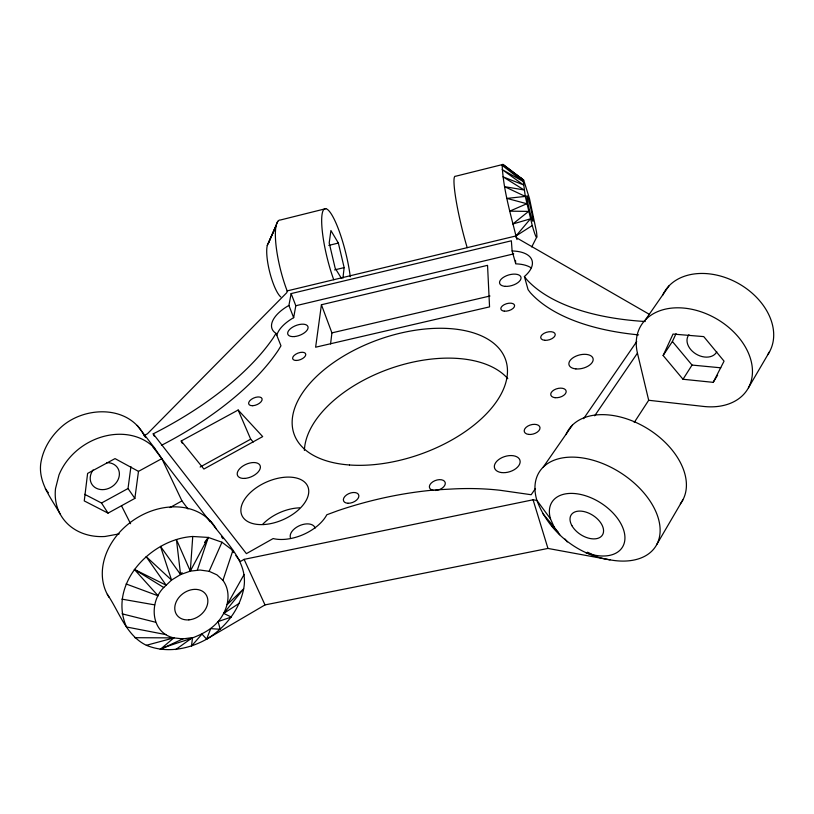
<?xml version="1.0" encoding="UTF-8"?>
<svg xmlns="http://www.w3.org/2000/svg" width="814" height="814" viewBox="0 0 814 814"><rect width="100%" height="100%" fill="white"/><g stroke="black" fill="none" stroke-linecap="round" stroke-linejoin="round"><path stroke-width="1.22" d="M210.348 520.97C224.359 541.514 249.115 560.897 243.671 588.797C239.448 610.124 224.969 628.021 206.624 639.163C188.492 649.369 166.087 653.469 146.378 645.299C125.967 635.419 119.332 611.823 107.316 594.332M146.378 645.299L173.85 637.891C150.702 632.865 148.87 602.329 163.746 587.515L171.55 580.077L180.576 574.552L190.303 571.133L192.745 536.487L208.282 537.433L221.968 542.226L232.906 550.447L222.944 580.382C232.224 593.03 227.696 610.48 218.111 621.57C203.459 638.43 179.599 640.476 160.338 649.318L173.85 637.891L182.926 638.888L192.521 637.586L191.494 646.082L201.984 634.075L206.624 639.163L265.008 604.914L547.954 548.433L610.022 559.849A69.058 43.03 32.7 0 0 658.648 519.525A69.058 43.03 32.7 0 0 582.966 458.007A69.058 43.03 32.7 0 0 536.914 500.417L533.068 499.786L244.108 559.36L240.395 561.477L235.867 555.545M342.918 278.215L344.149 267.603L338.359 243.06L330.911 230.525L329.202 242.938L335.175 268.233L341.422 278.337M330.565 343.986L331.919 332.875L321.418 304.751L487.545 265.333L489.55 306.878L315.629 347.212L321.418 304.751M187.993 508.974L181.96 500.915L161.844 458.638L138.482 471.367L115.028 458.608L87.607 473.412L84.259 500.915L108.048 513.135L134.859 498.402L128.022 488.532L130.922 466.636M134.859 498.402L138.482 471.367M531.125 267.847A35.897 17.898 -16.4 0 0 515.75 263.858L512.118 250.977L511.365 240.791L291.137 293.589L295.808 305.738L293.661 317.684A34.381 16.809 -20.8 0 0 276.76 335.449M291.137 293.589L288.909 305.433A34.575 16.636 -20.8 0 0 276.017 333.374L273.28 337.83A208.995 93.335 -24.5 0 1 153.205 433.842L154.294 436.141M325.753 208.679L280.443 219.994A47.782 11.06 76.1 0 0 275.834 243.457A47.782 11.06 76.1 0 0 287.159 290.903L286.864 292.582L147.415 433.791L144.18 435.531C128.47 404.711 84.229 406.033 60.989 427.279C50.397 436.915 42.766 449.582 40.7 463.878C38.472 482.967 51.353 498.443 60.155 514.021M165.893 634.615L126.496 626.973C107.662 584.35 150.661 539.031 192.745 536.487M197.283 570.339L208.282 537.433L204.538 542.45M206.624 639.163L210.704 628.622L220.207 629.283L218.111 621.57L231.339 617.063L223.718 613.4L243.671 588.797L227.177 604.629L244.058 574.562M280.769 296.957A28.602 6.919 76 0 1 269.098 269.536A28.602 6.919 76 0 1 268.447 242.989L277.798 221.367M182.071 572.547L180.576 574.552L176.435 539.519L190.303 571.133L200.051 570.034L209.127 571.306L221.968 542.226M268.447 242.989L276.058 225.885L267.277 245.523M663.135 355.514L673.036 334.066L703.744 336.609L724.053 361.151L713.217 382.346L683.007 379.263L663.135 355.514L672.405 341.504L676.078 333.608M531.735 246.927L536.762 237.027M190.303 571.133L208.282 537.433M656.725 544.576L682.824 499.959M748.463 387.759L769.576 351.679M713.217 382.346L717.633 375.132M683.007 379.263L692.042 365.069L720.797 367.806M634.238 422.456L648.687 400.274L637.443 353.134A62.098 44.434 30.3 0 1 683.434 308.048A62.098 44.434 30.3 0 1 751.587 363.024A62.098 44.434 30.3 0 1 703.5 406.43L648.687 400.274M594.668 415.801L637.443 353.134M535.49 488.481L531.186 494.729L500.071 490.272A262.179 181.705 -23.7 0 0 451.068 489.061L435.358 489.916A322.303 229.09 -25.5 0 0 337.82 510.693L326.811 514.774A36.711 21.429 -23.6 0 1 273.138 538.563L246.408 553.642L153.205 433.842M583.587 418.681L636.711 341.575M543.264 467.083L572.313 425.213M645.441 319.81L668.986 285.877M467.195 247.66A48.881 5.372 76.7 0 1 455.881 199.043A48.881 5.372 76.7 0 1 455.535 176.272L502.96 164.438L523.076 179.741L525.295 196.408L532.254 225.539A29.558 1.943 76.9 0 0 536.446 231.552L529.466 198.484L523.687 180.128L502.96 164.438L502.157 165.364C503.357 189.357 510.225 212.729 515.995 235.948A49.176 3.785 76.8 0 0 517.022 239.57M175.722 649.562L192.521 637.586M223.718 613.4L239.306 603.255M532.254 225.539L515.995 235.948L287.159 290.903M169.953 507.59L181.96 500.915M200.152 467.022L250.692 439.184L253.235 442.002M84.676 494.312L101.516 503.021L128.022 488.532M181.217 440.985L238.156 410.032L262.688 436.599L203.887 469.047L181.217 440.985L182.244 443.223M160.338 649.318L182.926 638.888M328.795 245.401L338.359 243.06M334.585 269.912L344.149 267.603M295.808 305.738L513.736 253.876M331.919 332.875L489.977 296.001M119.22 533.882L105.026 536.487A57.967 48.158 -32.4 0 1 55.525 488.573L58.995 474.938A57.967 48.158 -32.4 0 1 103.063 436.589A57.967 48.158 -32.4 0 1 154.772 448.321L161.844 458.638M134.809 637.698L173.85 637.891M121.907 599.135L154.711 604.883M122.059 613.817L155.484 622.211M559.778 534.757L554.069 526.902L550.518 518.894L536.914 500.417C548.575 531.583 577.055 554.833 610.022 559.849M126.099 583.964L158.16 595.838L134.371 569.424L166.137 585.195L146.123 556.572L171.55 580.077L160.5 546.367L180.576 574.552M163.746 587.515L134.371 569.424M209.127 571.306L216.931 574.847L222.944 580.382M587.505 552.197L594.179 555.372M649.399 314.367L516.127 237.566L515.995 235.948L530.443 218.844L512.82 223.992L528.591 211.396L509.717 211.162L526.831 203.734L506.919 198.402L525.295 196.408L504.619 186.671L524.074 189.947L503.001 176.831L523.27 184.798L502.167 169.577L522.934 181.329L502.157 165.364L523.687 180.128L510.551 170.981M552.116 526.404L558.211 532.244M542.775 513.573L554.069 526.902M672.405 341.504L692.042 365.069M565.048 539.061L567.277 541.941M512.118 250.977A36.101 17.715 -16.5 0 1 524.399 276.526L526.648 279.467A230.25 108.537 -11.6 0 0 645.268 321.51M137.251 425.417L154.741 448.29M144.18 435.531L145.716 437.545M152.625 446.581L210.083 521.794M221.51 536.762L223.026 538.736M232.092 550.6L233.598 552.574M45.309 488.756L48.331 492.714M502.96 164.438L503.978 165.985M101.516 503.021L108.048 513.135M121.49 505.748L130.576 523.717M244.108 559.36L265.008 604.914M238.156 410.032L250.692 439.184M276.017 333.374L280.972 345.797L278.266 350.285A207.875 94.363 -24.6 0 1 161.426 445.339M288.909 305.433L293.661 317.684M533.068 499.786L547.954 548.433M524.399 276.526L528.093 289.703L530.341 292.674A228.917 109.636 -11.4 0 0 638.603 334.869M515.496 260.439L515.669 262.719M109.178 597.456A63.614 50.672 -34.7 0 1 135.389 518.894A63.614 50.672 -34.7 0 1 216.086 528.642M333.73 279.721A48.067 9.615 76.2 0 1 325.132 208.699A48.067 9.615 76.2 0 1 350.274 276.78M566.025 434.605A67.074 43.569 32.1 0 1 646.804 428.174A67.074 43.569 32.1 0 1 680.331 503.815M662.535 295.482A60.501 44.566 29.5 0 1 738.4 283.455A60.501 44.566 29.5 0 1 767.734 354.67M716.778 351.76A16.382 11.854 30 0 1 695.919 353.968A16.382 11.854 30 0 1 688.959 334.696M106.583 462.657A15.263 12.739 -32.1 0 1 118.763 477.94A15.263 12.739 -32.1 0 1 98.229 489.031A15.263 12.739 -32.1 0 1 93.101 469.932M550.518 518.894A41.829 25.672 32.9 0 1 581.481 494.637A41.829 25.672 32.9 0 1 624.887 536.284A41.829 25.672 32.9 0 1 585.602 552.553M262.688 524.297A35.45 20.94 -24.1 0 1 299.542 507.844M304.385 450.407A110.531 62.24 -19.4 0 1 389.947 368.661A110.531 62.24 -19.4 0 1 507.804 378.652M433.302 490.374A8.262 4.965 -19.3 0 1 432.824 481.796A8.262 4.965 -19.3 0 1 445.197 482.529A8.262 4.965 -19.3 0 1 435.225 490.486M290.344 537.566A13.299 7.916 -23.7 0 1 300.559 525.223A13.299 7.916 -23.7 0 1 315.13 528.062M571.927 525.691A18.59 11.406 32.9 0 0 600.986 536.67A18.59 11.406 32.9 0 0 587.443 512.606A18.59 11.406 32.9 0 0 571.927 525.691M188.879 619.861A17.786 13.828 -35.6 0 0 206.705 595.848A17.786 13.828 -35.6 0 0 178.347 598.198A17.786 13.828 -35.6 0 0 188.879 619.861M527.645 201.872A13.136 0.865 76.9 0 0 532.885 221.266A13.136 0.865 76.9 0 0 529.273 202.269A13.136 0.865 76.9 0 0 527.645 201.872M263.339 524.562A35.989 20.564 -23.8 0 0 308.211 487.617A35.989 20.564 -23.8 0 0 252.849 490.364A35.989 20.564 -23.8 0 0 263.339 524.562M349.481 464.987A112.108 60.999 -19.4 0 0 507.397 368.65A112.108 60.999 -19.4 0 0 342.582 356.685A112.108 60.999 -19.4 0 0 349.481 464.987M505.341 286.355A11.081 5.515 -16.2 0 0 521.041 277.686A11.081 5.515 -16.2 0 0 504.507 276.689A11.081 5.515 -16.2 0 0 505.341 286.355M296.133 360.47A6.929 3.47 -21.3 0 0 305.779 354.385A6.929 3.47 -21.3 0 0 295.696 354.253A6.929 3.47 -21.3 0 0 296.133 360.47M252.727 405.708A7.173 3.694 -22.7 0 0 262.098 398.88A7.173 3.694 -22.7 0 0 251.302 399.399A7.173 3.694 -22.7 0 0 252.727 405.708M348.026 503.266A8.14 4.803 -21.9 0 0 358.832 495.39A8.14 4.803 -21.9 0 0 346.489 494.983A8.14 4.803 -21.9 0 0 348.026 503.266M544.698 340.293A7.468 3.989 -15.4 0 0 555.24 334.381A7.468 3.989 -15.4 0 0 543.986 333.353A7.468 3.989 -15.4 0 0 544.698 340.293M504.314 311.162A7.123 3.653 -16.3 0 0 514.611 305.667A7.123 3.653 -16.3 0 0 504.181 304.68A7.123 3.653 -16.3 0 0 504.314 311.162M294.424 336.569A10.755 5.24 -21 0 0 307.926 326.567A10.755 5.24 -21 0 0 291.27 328.052A10.755 5.24 -21 0 0 294.424 336.569M244.566 478.418A12.332 6.766 -23.9 0 0 260.277 466.066A12.332 6.766 -23.9 0 0 241.565 466.982A12.332 6.766 -23.9 0 0 244.566 478.418M555.067 397.69A7.926 4.497 -15.2 0 0 566.178 391.229A7.926 4.497 -15.2 0 0 554.12 389.906A7.926 4.497 -15.2 0 0 555.067 397.69M501.282 472.537A13.278 7.987 -17 0 0 520.146 461.334A13.278 7.987 -17 0 0 500.305 458.506A13.278 7.987 -17 0 0 501.282 472.537M575.874 368.905A12.424 6.858 -14.5 0 0 593.131 358.893A12.424 6.858 -14.5 0 0 574.074 357.112A12.424 6.858 -14.5 0 0 575.874 368.905M528.54 434.411A8.12 4.752 -16 0 0 540.008 427.686A8.12 4.752 -16 0 0 527.777 426.119A8.12 4.752 -16 0 0 528.54 434.411"/></g></svg>
